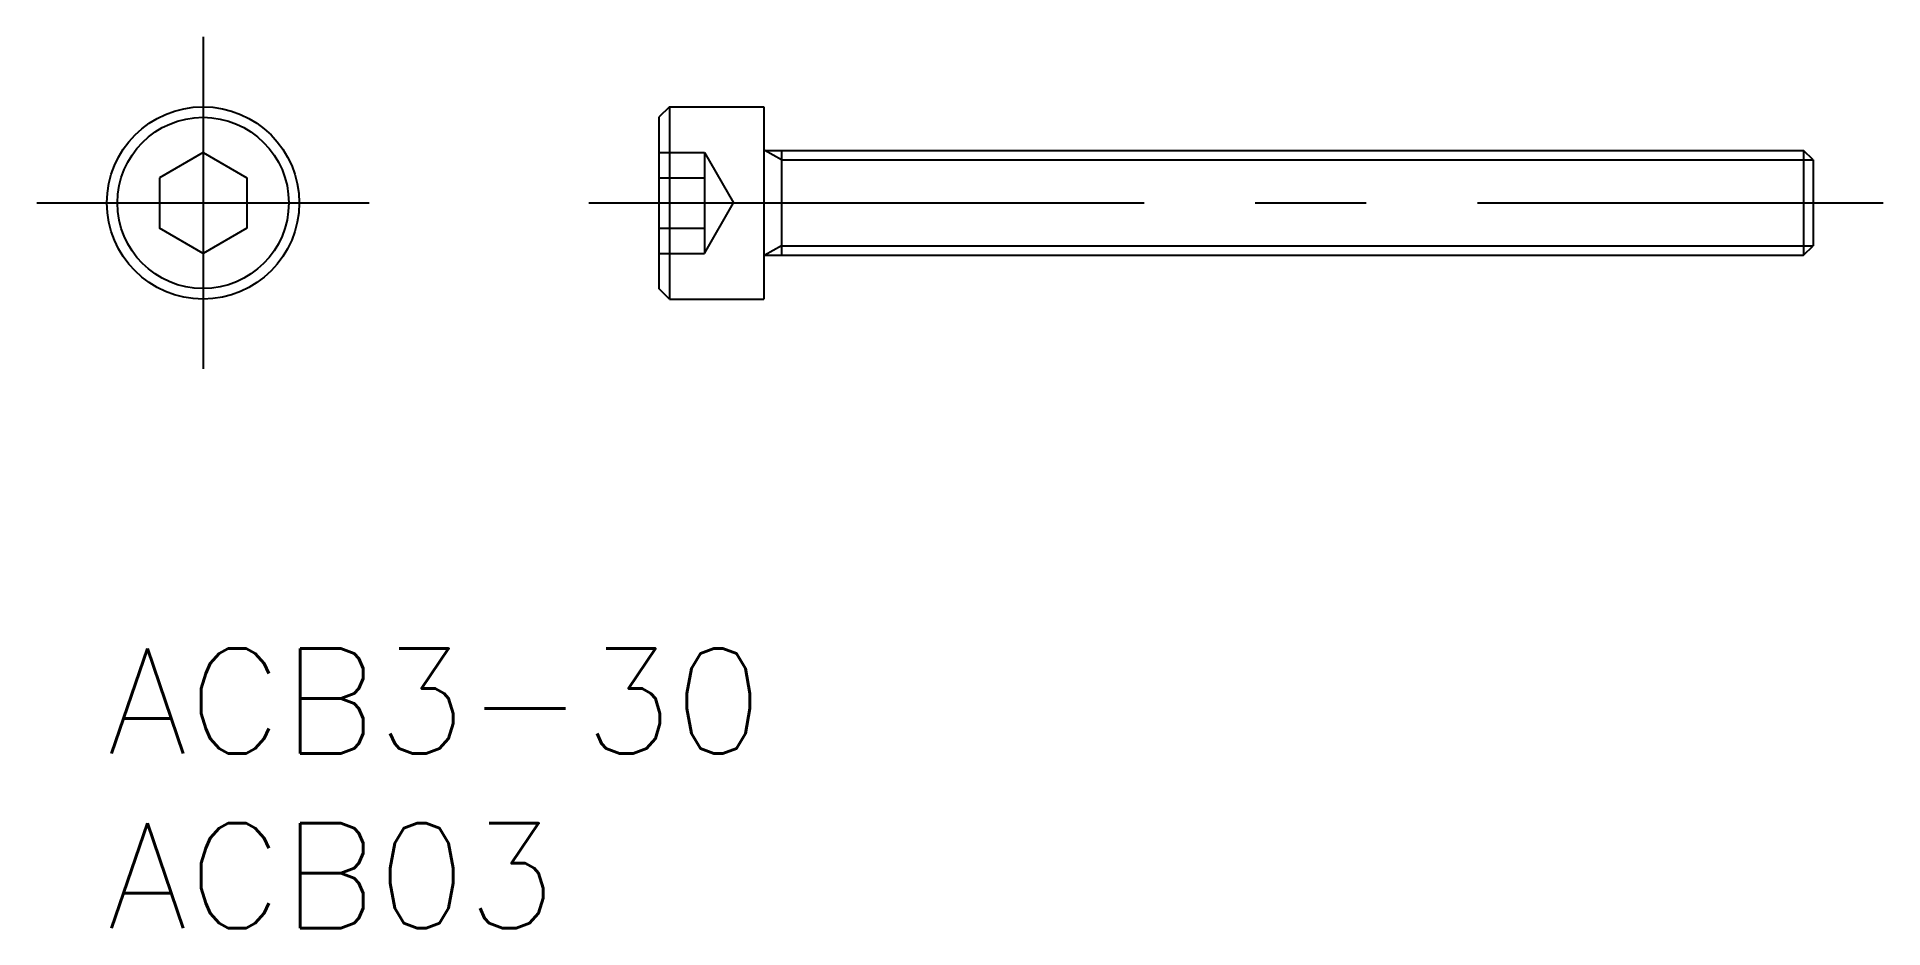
# Model space of a CAD drawing. Extents: x -2 to 50.8, y -8 to 17.5.
import ezdxf

# ---------------------------------------------------------------- set-up
doc = ezdxf.new("R2010")
doc.units = 0
doc.header["$LTSCALE"] = 0.5
doc.linetypes.add('CENTER', pattern=[50.8, 31.75, -6.35, 6.35, -6.35])
doc.linetypes.add('DASHED', pattern=[19.05, 12.7, -6.35])
for name, color, linetype in [('MSM_CENTER', 1, 'CENTER'), ('MSM_CONTINUOUS', 7, 'CONTINUOUS'), ('MSM_DASHED', 4, 'DASHED'), ('MSM_NARROW', 5, 'CONTINUOUS'), ('MSM_PART_NUMBER', 7, 'CONTINUOUS')]:
    doc.layers.add(name, color=color, linetype=linetype)
doc.styles.get("Standard").update_dxf_attribs({"font": 'txt.shx', "height": 3, "bigfont": 'bigfont.shx'})

# ---------------------------------------------------------------- blocks, each defined once
blk = doc.blocks.new('*U2')
at = {"layer": 'MSM_PART_NUMBER'}
blk.add_text('ACB03', height=3, dxfattribs=at).set_placement((0, -8))
blk = doc.blocks.new('*U3')
at = {"layer": 'MSM_PART_NUMBER'}
blk.add_text('ACB3-30', height=3, dxfattribs=at).set_placement((0, -3))

msp = doc.modelspace()

# ---------------------------------------------------------------- linework, layer by layer
at = {"layer": 'MSM_CENTER'}
for p, q in [((2.75, 17.5), (2.75, 8)), ((-2, 12.75), (7.5, 12.75)), ((13.784, 12.75), (50.784, 12.75))]:
    msp.add_line(p, q, dxfattribs=at)
at = {"layer": 'MSM_CONTINUOUS'}
for p, q in [((16.084, 15.5), (15.784, 15.2)), ((16.084, 15.5), (16.084, 10)), ((16.084, 15.5), (18.784, 15.5)), ((18.784, 15.5), (18.784, 10)), ((15.784, 15.2), (15.784, 10.3)), ((2.75, 14.193), (1.5, 13.472)), ((2.75, 14.193), (4, 13.472)), ((18.784, 14.25), (48.513, 14.25)), ((19.284, 14.25), (19.284, 11.25)), ((48.784, 13.979), (48.513, 14.25)), ((48.513, 14.25), (48.513, 11.25)), ((48.784, 13.979), (48.784, 11.52)), ((1.5, 13.472), (1.5, 12.028)), ((4, 13.472), (4, 12.028)), ((2.75, 11.307), (1.5, 12.028)), ((4, 12.028), (2.75, 11.307)), ((18.784, 11.25), (48.513, 11.25)), ((26.221, 11.25), (26.221, 11.25)), ((33.659, 11.25), (33.659, 11.25)), ((48.513, 11.25), (48.784, 11.52)), ((16.084, 10), (15.784, 10.3)), ((16.084, 10), (18.784, 10))]:
    msp.add_line(p, q, dxfattribs=at)
for radius in [2.75, 2.45]:
    msp.add_circle((2.75, 12.75), radius, dxfattribs=at)
at = {"layer": 'MSM_DASHED'}
for p, q in [((15.784, 14.193), (17.084, 14.193)), ((17.084, 14.193), (17.917, 12.75)), ((17.084, 14.193), (17.084, 11.307)), ((15.784, 13.472), (17.084, 13.472)), ((17.084, 11.307), (17.917, 12.75)), ((15.784, 12.028), (17.084, 12.028)), ((15.784, 11.307), (17.084, 11.307))]:
    msp.add_line(p, q, dxfattribs=at)
at = {"layer": 'MSM_NARROW'}
for p, q in [((19.284, 13.979), (18.815, 14.25)), ((19.284, 13.979), (48.784, 13.979)), ((19.284, 11.52), (18.815, 11.25)), ((19.284, 11.52), (48.784, 11.52))]:
    msp.add_line(p, q, dxfattribs=at)

# ---------------------------------------------------------------- block references
at = {"layer": 'MSM_CONTINUOUS'}
for name in ['*U3', '*U2']:
    msp.add_blockref(name, (0, 0), dxfattribs=at)

doc.saveas('drawing.dxf')
